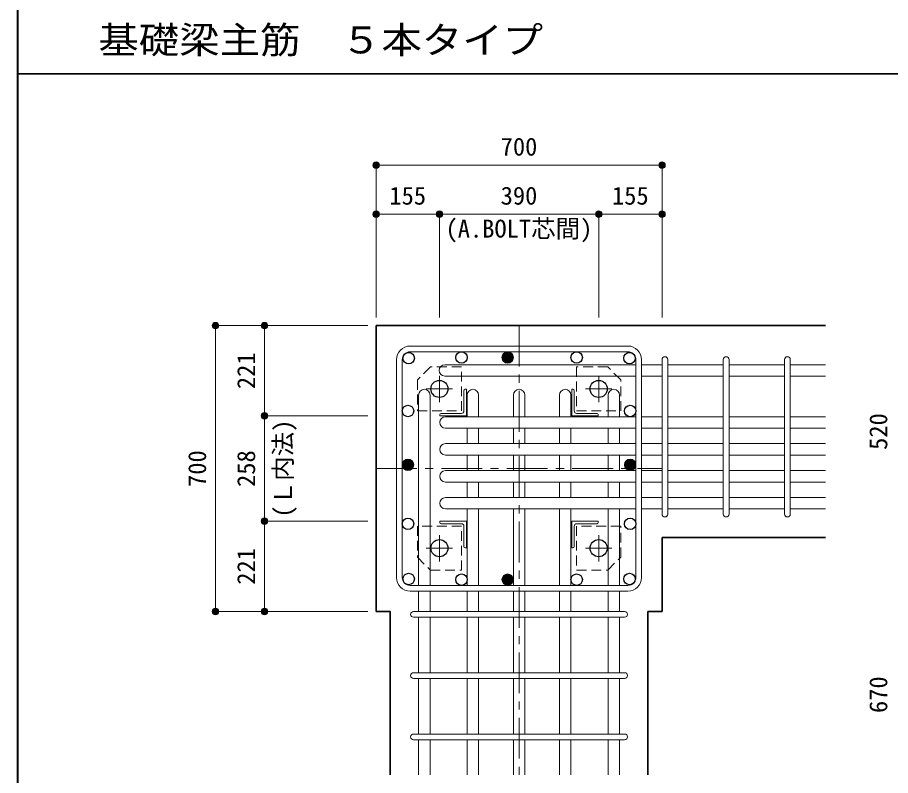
# Model space of a CAD drawing. Units: millimetres at full size, sheet at 1:20; some dimension numbers follow another scale. Extents: x -3982 to 3969, y -2797 to 2801.
# Drawn here: x -3982 to -1844, y -1866 to -10 of the extents above; entities that cross this region are included whole.
import ezdxf
from ezdxf.enums import TextEntityAlignment as Align

# ---------------------------------------------------------------- set-up
doc = ezdxf.new("R2010")
doc.units = ezdxf.units.MM
doc.header["$LTSCALE"] = 20
doc.header["$PDMODE"] = 32
doc.header["$PDSIZE"] = 12
doc.linetypes.add('CHAIN1', pattern=[8, 5, -1, 1, -1])
doc.linetypes.add('DASHED1', pattern=[1.8, 1.2, -0.6])
for name, color, linetype, lineweight in [('6-1_躯体線', 2, 'Continuous', 35), ('6-2_A.Bolt_', 4, 'Continuous', 9), ('6-3_柱型主筋', 4, 'Continuous', 9), ('6-4_フープ', 7, 'Continuous', 18), ('6-5_梁主筋', 7, 'Continuous', 18), ('6-6_S.T.P.', 7, 'Continuous', 18), ('6-7_文字', 7, 'Continuous', 18), ('6-9', 4, 'DASHED1', 9), ('6-D_寸法', 4, 'Continuous', 9), ('F-0_枠', 6, 'Continuous', 40)]:
    doc.layers.add(name, color=color, linetype=linetype, lineweight=lineweight)
doc.styles.add('ＭＳ ゴシック', font='')
doc.styles.get('ＭＳ ゴシック').set_extended_font_data('MS Gothic')

msp = doc.modelspace()

# ---------------------------------------------------------------- linework, layer by layer
at = {"layer": '6-1_躯体線'}
for p, q in [((-2003.87, -764.67), (-3103.87, -764.67)), ((-3103.87, -1464.67), (-3103.87, -764.67)), ((-2003.87, -1283.17), (-2403.87, -1283.17)), ((-2403.87, -1464.67), (-2403.87, -1283.17)), ((-2438.37, -1864.67), (-2438.37, -1464.67)), ((-2403.87, -1464.67), (-2438.37, -1464.67))]:
    msp.add_line(p, q, dxfattribs=at)
msp.add_lwpolyline([(-3069.37, -1864.67), (-3069.37, -1464.67), (-3103.87, -1464.67)], dxfattribs=at)
at = {"layer": '6-2_A.Bolt_', "linetype": 'CHAIN1'}
for p, q in [((-2948.87, -951.87), (-2948.87, -887.37)), ((-2558.87, -951.87), (-2558.87, -887.37)), ((-2916.67, -919.67), (-2981.17, -919.67)), ((-2591.07, -919.67), (-2526.57, -919.67)), ((-2948.87, -1277.47), (-2948.87, -1341.97)), ((-2558.87, -1277.47), (-2558.87, -1341.97)), ((-2916.67, -1309.67), (-2981.17, -1309.67)), ((-2591.07, -1309.67), (-2526.57, -1309.67))]:
    msp.add_line(p, q, dxfattribs=at)
at = {"layer": '6-2_A.Bolt_'}
for p, q in [((-2888.87, -923.67), (-2888.87, -973.67)), ((-2882.87, -920.67), (-2885.87, -920.67)), ((-2882.87, -920.67), (-2882.87, -985.67)), ((-2624.87, -920.67), (-2621.87, -920.67)), ((-2624.87, -920.67), (-2624.87, -985.67)), ((-2618.87, -923.67), (-2618.87, -973.67)), ((-2947.87, -985.67), (-2947.87, -982.67)), ((-2944.87, -979.67), (-2894.87, -979.67)), ((-2562.87, -979.67), (-2612.87, -979.67)), ((-2559.87, -985.67), (-2559.87, -982.67)), ((-2947.87, -985.67), (-2882.87, -985.67)), ((-2559.87, -985.67), (-2624.87, -985.67)), ((-2947.87, -1243.67), (-2882.87, -1243.67)), ((-2947.87, -1243.67), (-2947.87, -1246.67)), ((-2944.87, -1249.67), (-2894.87, -1249.67)), ((-2888.87, -1305.67), (-2888.87, -1255.67)), ((-2882.87, -1308.67), (-2882.87, -1243.67)), ((-2559.87, -1243.67), (-2624.87, -1243.67)), ((-2624.87, -1308.67), (-2624.87, -1243.67)), ((-2618.87, -1305.67), (-2618.87, -1255.67)), ((-2562.87, -1249.67), (-2612.87, -1249.67)), ((-2559.87, -1243.67), (-2559.87, -1246.67)), ((-2882.87, -1308.67), (-2885.87, -1308.67)), ((-2624.87, -1308.67), (-2621.87, -1308.67))]:
    msp.add_line(p, q, dxfattribs=at)
at = {"layer": '6-2_A.Bolt_', "color": 3, "lineweight": 25}
for centre in [(-2948.87, -919.67), (-2558.87, -919.67), (-2948.87, -1309.67), (-2558.87, -1309.67)]:
    msp.add_circle(centre, 21, dxfattribs=at)
at = {"layer": '6-2_A.Bolt_'}
for centre, radius, start, end in [((-2885.87, -923.67), 3, 90, 180), ((-2621.87, -923.67), 3, 0, 90), ((-2944.87, -982.67), 3, 90, 180), ((-2894.87, -973.67), 6, 270, 0), ((-2612.87, -973.67), 6, 180, 270), ((-2562.87, -982.67), 3, 0, 90), ((-2944.87, -1246.67), 3, 180, 270), ((-2894.87, -1255.67), 6, 0, 90), ((-2612.87, -1255.67), 6, 90, 180), ((-2562.87, -1246.67), 3, 270, 0), ((-2885.87, -1305.67), 3, 180, 270), ((-2621.87, -1305.67), 3, 270, 0)]:
    msp.add_arc(centre, radius, start, end, dxfattribs=at)
at = {"layer": '6-3_柱型主筋', "color": 3, "lineweight": 25}
for centre in [(-3024.26, -844.28), (-2894.87, -842.67), (-2612.87, -842.67), (-2483.48, -844.28), (-3025.87, -973.67), (-2481.87, -973.67), (-3025.87, -1249.87), (-2481.87, -1249.87), (-3024.26, -1385.06), (-2894.87, -1386.67), (-2612.87, -1386.67), (-2483.48, -1385.06)]:
    msp.add_circle(centre, 14, dxfattribs=at)
at = {"layer": '6-3_柱型主筋'}
for centre, radius in [((-2781.87, -842.67), 14), ((-2781.87, -842.67), 12.5), ((-2781.87, -842.67), 11), ((-2781.87, -842.67), 9.5), ((-2781.87, -842.67), 8), ((-2781.87, -842.67), 6.5), ((-2781.87, -842.67), 5), ((-2781.87, -842.67), 3.5), ((-2781.87, -842.67), 2), ((-2781.87, -842.67), 0.5), ((-3025.87, -1105.67), 14), ((-3025.87, -1105.67), 12.5), ((-3025.87, -1105.67), 11), ((-3025.87, -1105.67), 9.5), ((-3025.87, -1105.67), 8), ((-3025.87, -1105.67), 6.5), ((-3025.87, -1105.67), 5), ((-3025.87, -1105.67), 3.5), ((-3025.87, -1105.67), 2), ((-3025.87, -1105.67), 0.5), ((-2481.87, -1105.67), 14), ((-2481.87, -1105.67), 12.5), ((-2481.87, -1105.67), 11), ((-2481.87, -1105.67), 9.5), ((-2481.87, -1105.67), 8), ((-2481.87, -1105.67), 6.5), ((-2481.87, -1105.67), 5), ((-2481.87, -1105.67), 3.5), ((-2481.87, -1105.67), 2), ((-2481.87, -1105.67), 0.5), ((-2781.87, -1386.67), 14), ((-2781.87, -1386.67), 12.5), ((-2781.87, -1386.67), 11), ((-2781.87, -1386.67), 9.5), ((-2781.87, -1386.67), 8), ((-2781.87, -1386.67), 6.5), ((-2781.87, -1386.67), 5), ((-2781.87, -1386.67), 3.5), ((-2781.87, -1386.67), 2), ((-2781.87, -1386.67), 0.5)]:
    msp.add_circle(centre, radius, dxfattribs=at)
at = {"layer": '6-4_フープ'}
for p, q in [((-2487.37, -814.67), (-3020.37, -814.67)), ((-2487.37, -828.67), (-3020.37, -828.67)), ((-3053.87, -1381.17), (-3053.87, -848.17)), ((-3039.87, -1381.17), (-3039.87, -848.17)), ((-2467.87, -1381.17), (-2467.87, -848.17)), ((-2453.87, -1381.17), (-2453.87, -848.17)), ((-2487.37, -1400.67), (-3020.37, -1400.67)), ((-2487.37, -1414.67), (-3020.37, -1414.67))]:
    msp.add_line(p, q, dxfattribs=at)
for centre, radius, start, end in [((-3020.37, -848.17), 33.5, 90, 180), ((-3020.37, -848.17), 19.5, 90, 180), ((-2487.37, -848.17), 33.5, 0, 90), ((-2487.37, -848.17), 19.5, 0, 90), ((-3020.37, -1381.17), 33.5, 180, 270), ((-3020.37, -1381.17), 19.5, 180, 270), ((-2487.37, -1381.17), 19.5, 270, 0), ((-2487.37, -1381.17), 33.5, 270, 0)]:
    msp.add_arc(centre, radius, start, end, dxfattribs=at)
at = {"layer": '6-5_梁主筋'}
for p, q in [((-2935.87, -860.31), (-2467.87, -860.31)), ((-2403.87, -860.31), (-2453.87, -860.31)), ((-2253.87, -860.31), (-2389.87, -860.31)), ((-2103.87, -860.31), (-2239.87, -860.31)), ((-2003.87, -860.31), (-2089.87, -860.31)), ((-2935.87, -888.31), (-2467.87, -888.31)), ((-2403.87, -888.31), (-2453.87, -888.31)), ((-2253.87, -888.31), (-2389.87, -888.31)), ((-2103.87, -888.31), (-2239.87, -888.31)), ((-2003.87, -888.31), (-2089.87, -888.31)), ((-2999.87, -934.67), (-2999.87, -1400.67)), ((-2971.87, -934.67), (-2971.87, -1400.67)), ((-2880.87, -934.67), (-2880.87, -987.67)), ((-2852.87, -934.67), (-2852.87, -987.67)), ((-2767.87, -934.67), (-2767.87, -987.67)), ((-2739.87, -934.67), (-2739.87, -987.67)), ((-2654.87, -934.67), (-2654.87, -987.67)), ((-2626.87, -934.67), (-2626.87, -987.67)), ((-2535.87, -934.67), (-2535.87, -987.67)), ((-2507.87, -934.67), (-2507.87, -987.67)), ((-2933.87, -987.67), (-2467.87, -987.67)), ((-2403.87, -987.67), (-2453.87, -987.67)), ((-2253.87, -987.67), (-2389.87, -987.67)), ((-2103.87, -987.67), (-2239.87, -987.67)), ((-2003.87, -987.67), (-2089.87, -987.67)), ((-2933.87, -1015.67), (-2467.87, -1015.67)), ((-2880.87, -1015.67), (-2880.87, -1053.67)), ((-2852.87, -1015.67), (-2852.87, -1053.67)), ((-2767.87, -1015.67), (-2767.87, -1053.67)), ((-2739.87, -1015.67), (-2739.87, -1053.67)), ((-2654.87, -1015.67), (-2654.87, -1053.67)), ((-2626.87, -1015.67), (-2626.87, -1053.67)), ((-2535.87, -1015.67), (-2535.87, -1053.67)), ((-2507.87, -1015.67), (-2507.87, -1053.67)), ((-2403.87, -1015.67), (-2453.87, -1015.67)), ((-2253.87, -1015.67), (-2389.87, -1015.67)), ((-2103.87, -1015.67), (-2239.87, -1015.67)), ((-2003.87, -1015.67), (-2089.87, -1015.67)), ((-2933.87, -1053.67), (-2467.87, -1053.67)), ((-2403.87, -1053.67), (-2453.87, -1053.67)), ((-2253.87, -1053.67), (-2389.87, -1053.67)), ((-2103.87, -1053.67), (-2239.87, -1053.67)), ((-2003.87, -1053.67), (-2089.87, -1053.67)), ((-2933.87, -1081.67), (-2467.87, -1081.67)), ((-2880.87, -1081.67), (-2880.87, -1119.67)), ((-2852.87, -1081.67), (-2852.87, -1119.67)), ((-2767.87, -1081.67), (-2767.87, -1119.67)), ((-2739.87, -1081.67), (-2739.87, -1119.67)), ((-2654.87, -1081.67), (-2654.87, -1119.67)), ((-2626.87, -1081.67), (-2626.87, -1119.67)), ((-2535.87, -1081.67), (-2535.87, -1119.67)), ((-2507.87, -1081.67), (-2507.87, -1119.67)), ((-2403.87, -1081.67), (-2453.87, -1081.67)), ((-2253.87, -1081.67), (-2389.87, -1081.67)), ((-2103.87, -1081.67), (-2239.87, -1081.67)), ((-2003.87, -1081.67), (-2089.87, -1081.67)), ((-2933.87, -1119.67), (-2467.87, -1119.67)), ((-2403.87, -1119.67), (-2453.87, -1119.67)), ((-2253.87, -1119.67), (-2389.87, -1119.67)), ((-2103.87, -1119.67), (-2239.87, -1119.67)), ((-2003.87, -1119.67), (-2089.87, -1119.67)), ((-2933.87, -1147.67), (-2467.87, -1147.67)), ((-2880.87, -1147.67), (-2880.87, -1185.67)), ((-2852.87, -1147.67), (-2852.87, -1185.67)), ((-2767.87, -1147.67), (-2767.87, -1185.67)), ((-2739.87, -1147.67), (-2739.87, -1185.67)), ((-2654.87, -1147.67), (-2654.87, -1185.67)), ((-2626.87, -1147.67), (-2626.87, -1185.67)), ((-2535.87, -1147.67), (-2535.87, -1185.67)), ((-2507.87, -1147.67), (-2507.87, -1185.67)), ((-2403.87, -1147.67), (-2453.87, -1147.67)), ((-2253.87, -1147.67), (-2389.87, -1147.67)), ((-2103.87, -1147.67), (-2239.87, -1147.67)), ((-2003.87, -1147.67), (-2089.87, -1147.67)), ((-2933.87, -1185.67), (-2467.87, -1185.67)), ((-2403.87, -1185.67), (-2453.87, -1185.67)), ((-2253.87, -1185.67), (-2389.87, -1185.67)), ((-2103.87, -1185.67), (-2239.87, -1185.67)), ((-2003.87, -1185.67), (-2089.87, -1185.67)), ((-2933.87, -1213.67), (-2467.87, -1213.67)), ((-2880.87, -1213.67), (-2880.87, -1400.67)), ((-2852.87, -1213.67), (-2852.87, -1400.67)), ((-2767.87, -1213.67), (-2767.87, -1400.67)), ((-2739.87, -1213.67), (-2739.87, -1400.67)), ((-2654.87, -1213.67), (-2654.87, -1400.67)), ((-2626.87, -1213.67), (-2626.87, -1400.67)), ((-2535.87, -1213.67), (-2535.87, -1400.67)), ((-2507.87, -1213.67), (-2507.87, -1400.67)), ((-2403.87, -1213.67), (-2453.87, -1213.67)), ((-2253.87, -1213.67), (-2389.87, -1213.67)), ((-2103.87, -1213.67), (-2239.87, -1213.67)), ((-2003.87, -1213.67), (-2089.87, -1213.67)), ((-2999.87, -1414.67), (-2999.87, -1464.67)), ((-2971.87, -1414.67), (-2971.87, -1464.67)), ((-2880.87, -1414.67), (-2880.87, -1464.67)), ((-2852.87, -1414.67), (-2852.87, -1464.67)), ((-2767.87, -1414.67), (-2767.87, -1464.67)), ((-2739.87, -1414.67), (-2739.87, -1464.67)), ((-2654.87, -1414.67), (-2654.87, -1464.67)), ((-2626.87, -1414.67), (-2626.87, -1464.67)), ((-2535.87, -1414.67), (-2535.87, -1464.67)), ((-2507.87, -1414.67), (-2507.87, -1464.67)), ((-2999.87, -1478.67), (-2999.87, -1614.67)), ((-2971.87, -1478.67), (-2971.87, -1614.67)), ((-2880.87, -1478.67), (-2880.87, -1614.67)), ((-2852.87, -1478.67), (-2852.87, -1614.67)), ((-2767.87, -1478.67), (-2767.87, -1614.67)), ((-2739.87, -1478.67), (-2739.87, -1614.67)), ((-2654.87, -1478.67), (-2654.87, -1614.67)), ((-2626.87, -1478.67), (-2626.87, -1614.67)), ((-2535.87, -1478.67), (-2535.87, -1614.67)), ((-2507.87, -1478.67), (-2507.87, -1614.67)), ((-2999.87, -1628.67), (-2999.87, -1764.67)), ((-2971.87, -1628.67), (-2971.87, -1764.67)), ((-2880.87, -1628.67), (-2880.87, -1764.67)), ((-2852.87, -1628.67), (-2852.87, -1764.67)), ((-2767.87, -1628.67), (-2767.87, -1764.67)), ((-2739.87, -1628.67), (-2739.87, -1764.67)), ((-2654.87, -1628.67), (-2654.87, -1764.67)), ((-2626.87, -1628.67), (-2626.87, -1764.67)), ((-2535.87, -1628.67), (-2535.87, -1764.67)), ((-2507.87, -1628.67), (-2507.87, -1764.67)), ((-2999.87, -1778.67), (-2999.87, -1864.67)), ((-2971.87, -1778.67), (-2971.87, -1864.67)), ((-2880.87, -1778.67), (-2880.87, -1864.67)), ((-2852.87, -1778.67), (-2852.87, -1864.67)), ((-2767.87, -1778.67), (-2767.87, -1864.67)), ((-2739.87, -1778.67), (-2739.87, -1864.67)), ((-2654.87, -1778.67), (-2654.87, -1864.67)), ((-2626.87, -1778.67), (-2626.87, -1864.67)), ((-2535.87, -1778.67), (-2535.87, -1864.67)), ((-2507.87, -1778.67), (-2507.87, -1864.67))]:
    msp.add_line(p, q, dxfattribs=at)
for centre, start, end in [((-2935.87, -874.31), 90, 180), ((-2935.87, -874.31), 180, 270), ((-2985.87, -934.67), 90, 180), ((-2985.87, -934.67), 0, 90), ((-2866.87, -934.67), 90, 180), ((-2866.87, -934.67), 0, 90), ((-2753.87, -934.67), 90, 180), ((-2753.87, -934.67), 0, 90), ((-2640.87, -934.67), 90, 180), ((-2640.87, -934.67), 0, 90), ((-2521.87, -934.67), 90, 180), ((-2521.87, -934.67), 0, 90), ((-2933.87, -1001.67), 90, 180), ((-2933.87, -1001.67), 180, 270), ((-2933.87, -1067.67), 90, 180), ((-2933.87, -1067.67), 180, 270), ((-2933.87, -1133.67), 90, 180), ((-2933.87, -1133.67), 180, 270), ((-2933.87, -1199.67), 90, 180), ((-2933.87, -1199.67), 180, 270)]:
    msp.add_arc(centre, 14, start, end, dxfattribs=at)
at = {"layer": '6-6_S.T.P.'}
for p, q in [((-2403.87, -1226.17), (-2403.87, -848.2)), ((-2403.87, -1226.17), (-2403.87, -848.2)), ((-2403.87, -1226.17), (-2403.87, -848.2)), ((-2403.87, -1226.17), (-2403.87, -848.2)), ((-2389.87, -1226.17), (-2389.87, -848.2)), ((-2389.87, -1226.17), (-2389.87, -848.2)), ((-2389.87, -1226.17), (-2389.87, -848.2)), ((-2389.87, -1226.17), (-2389.87, -848.2)), ((-2253.87, -1226.17), (-2253.87, -848.2)), ((-2239.87, -1226.17), (-2239.87, -848.2)), ((-2103.87, -1226.17), (-2103.87, -848.2)), ((-2089.87, -1226.17), (-2089.87, -848.2)), ((-3012.37, -1464.67), (-2495.76, -1464.67)), ((-3012.37, -1478.67), (-2495.76, -1478.67)), ((-3012.37, -1614.67), (-2495.76, -1614.67)), ((-3012.37, -1628.67), (-2495.76, -1628.67)), ((-3012.37, -1764.67), (-2495.76, -1764.67)), ((-3012.37, -1778.67), (-2495.76, -1778.67))]:
    msp.add_line(p, q, dxfattribs=at)
for centre, start, end in [((-2396.87, -847.81), 0, 180), ((-2396.87, -847.81), 0, 180), ((-2396.87, -847.81), 0, 180), ((-2396.87, -847.81), 0, 180), ((-2246.87, -847.81), 0, 180), ((-2096.87, -847.81), 0, 180), ((-2396.87, -1226.17), 180, 0), ((-2396.87, -1226.17), 180, 0), ((-2396.87, -1226.17), 180, 0), ((-2396.87, -1226.17), 180, 0), ((-2246.87, -1226.17), 180, 0), ((-2096.87, -1226.17), 180, 0), ((-3012.37, -1471.67), 90, 270), ((-3012.37, -1471.67), 90, 270), ((-3012.37, -1471.67), 90, 270), ((-3012.37, -1471.67), 90, 270), ((-2495.37, -1471.67), 270, 90), ((-2495.37, -1471.67), 270, 90), ((-2495.37, -1471.67), 270, 90), ((-2495.37, -1471.67), 270, 90), ((-3012.37, -1621.67), 90, 270), ((-2495.37, -1621.67), 270, 90), ((-3012.37, -1771.67), 90, 270), ((-2495.37, -1771.67), 270, 90)]:
    msp.add_arc(centre, 7, start, end, dxfattribs=at)
at = {"layer": '6-9'}
for points in [[(-3002.87, -973.67), (-2894.87, -973.67), (-2894.87, -865.67), (-2970.87, -865.67), (-3002.87, -897.67)], [(-2536.87, -865.67), (-2612.87, -865.67), (-2612.87, -973.67), (-2504.87, -973.67), (-2504.87, -897.67)], [(-2894.87, -1363.67), (-2894.87, -1255.67), (-3002.87, -1255.67), (-3002.87, -1331.67), (-2970.87, -1363.67)], [(-2504.87, -1255.67), (-2612.87, -1255.67), (-2612.87, -1363.67), (-2536.87, -1363.67), (-2504.87, -1331.67)]]:
    msp.add_lwpolyline(points, close=True, dxfattribs=at)
at = {"layer": '6-D_寸法'}
for p, q in [((-3103.87, -371.65), (-2403.87, -371.65)), ((-2403.87, -371.65), (-2403.87, -491.65)), ((-2948.87, -491.65), (-2948.87, -744.67)), ((-2558.87, -491.65), (-2558.87, -744.67)), ((-2558.87, -491.65), (-2403.87, -491.65)), ((-2403.87, -491.65), (-2403.87, -744.67)), ((-3496.89, -764.67), (-3376.89, -764.67)), ((-3496.89, -764.67), (-3496.89, -1464.67)), ((-3376.89, -764.67), (-3123.87, -764.67)), ((-3376.89, -764.67), (-3376.89, -985.67)), ((-3376.89, -985.67), (-3123.87, -985.67)), ((-3376.89, -985.67), (-3376.89, -1243.67)), ((-3376.89, -1243.67), (-3123.87, -1243.67)), ((-3376.89, -1243.67), (-3376.89, -1464.67))]:
    msp.add_line(p, q, dxfattribs=at)
at = {"layer": '6-D_寸法', "linetype": 'CHAIN1'}
for p, q in [((-2753.87, -764.67), (-2753.87, -1864.67)), ((-3103.87, -1114.67), (-2403.87, -1114.67))]:
    msp.add_line(p, q, dxfattribs=at)
at = {"layer": '6-D_寸法'}
for points in [[(-3103.87, -371.65), (-3103.87, -491.65), (-3103.87, -744.67)], [(-3103.87, -491.65), (-2948.87, -491.65), (-2558.87, -491.65)], [(-3496.89, -1464.67), (-3376.89, -1464.67), (-3123.87, -1464.67)]]:
    msp.add_lwpolyline(points, dxfattribs=at)
for centre, radius in [((-3103.87, -371.65), 8), ((-3103.87, -371.65), 7.2), ((-3103.87, -371.65), 6.4), ((-3103.87, -371.65), 5.6), ((-3103.87, -371.65), 4.8), ((-3103.87, -371.65), 4), ((-3103.87, -371.65), 3.2), ((-3103.87, -371.65), 2.4), ((-3103.87, -371.65), 1.6), ((-3103.87, -371.65), 0.8), ((-2403.87, -371.65), 8), ((-2403.87, -371.65), 7.2), ((-2403.87, -371.65), 6.4), ((-2403.87, -371.65), 5.6), ((-2403.87, -371.65), 4.8), ((-2403.87, -371.65), 4), ((-2403.87, -371.65), 3.2), ((-2403.87, -371.65), 2.4), ((-2403.87, -371.65), 1.6), ((-2403.87, -371.65), 0.8), ((-3103.87, -491.65), 8), ((-3103.87, -491.65), 7.2), ((-3103.87, -491.65), 6.4), ((-3103.87, -491.65), 5.6), ((-3103.87, -491.65), 4.8), ((-3103.87, -491.65), 4), ((-3103.87, -491.65), 3.2), ((-3103.87, -491.65), 2.4), ((-3103.87, -491.65), 1.6), ((-3103.87, -491.65), 0.8), ((-2948.87, -491.65), 8), ((-2948.87, -491.65), 7.2), ((-2948.87, -491.65), 6.4), ((-2948.87, -491.65), 5.6), ((-2948.87, -491.65), 4.8), ((-2948.87, -491.65), 4), ((-2948.87, -491.65), 3.2), ((-2948.87, -491.65), 2.4), ((-2948.87, -491.65), 1.6), ((-2948.87, -491.65), 0.8), ((-2558.87, -491.65), 8), ((-2558.87, -491.65), 7.2), ((-2558.87, -491.65), 6.4), ((-2558.87, -491.65), 5.6), ((-2558.87, -491.65), 4.8), ((-2558.87, -491.65), 4), ((-2558.87, -491.65), 3.2), ((-2558.87, -491.65), 2.4), ((-2558.87, -491.65), 1.6), ((-2558.87, -491.65), 0.8), ((-2403.87, -491.65), 8), ((-2403.87, -491.65), 7.2), ((-2403.87, -491.65), 6.4), ((-2403.87, -491.65), 5.6), ((-2403.87, -491.65), 4.8), ((-2403.87, -491.65), 4), ((-2403.87, -491.65), 3.2), ((-2403.87, -491.65), 2.4), ((-2403.87, -491.65), 1.6), ((-2403.87, -491.65), 0.8), ((-3496.89, -764.67), 8), ((-3496.89, -764.67), 7.2), ((-3496.89, -764.67), 6.4), ((-3496.89, -764.67), 5.6), ((-3496.89, -764.67), 4.8), ((-3496.89, -764.67), 4), ((-3496.89, -764.67), 3.2), ((-3496.89, -764.67), 2.4), ((-3496.89, -764.67), 1.6), ((-3496.89, -764.67), 0.8), ((-3376.89, -764.67), 8), ((-3376.89, -764.67), 7.2), ((-3376.89, -764.67), 6.4), ((-3376.89, -764.67), 5.6), ((-3376.89, -764.67), 4.8), ((-3376.89, -764.67), 4), ((-3376.89, -764.67), 3.2), ((-3376.89, -764.67), 2.4), ((-3376.89, -764.67), 1.6), ((-3376.89, -764.67), 0.8), ((-3376.89, -985.67), 8), ((-3376.89, -985.67), 7.2), ((-3376.89, -985.67), 6.4), ((-3376.89, -985.67), 5.6), ((-3376.89, -985.67), 4.8), ((-3376.89, -985.67), 4), ((-3376.89, -985.67), 3.2), ((-3376.89, -985.67), 2.4), ((-3376.89, -985.67), 1.6), ((-3376.89, -985.67), 0.8), ((-3376.89, -1243.67), 8), ((-3376.89, -1243.67), 7.2), ((-3376.89, -1243.67), 6.4), ((-3376.89, -1243.67), 5.6), ((-3376.89, -1243.67), 4.8), ((-3376.89, -1243.67), 4), ((-3376.89, -1243.67), 3.2), ((-3376.89, -1243.67), 2.4), ((-3376.89, -1243.67), 1.6), ((-3376.89, -1243.67), 0.8), ((-3496.89, -1464.67), 8), ((-3496.89, -1464.67), 7.2), ((-3496.89, -1464.67), 6.4), ((-3496.89, -1464.67), 5.6), ((-3496.89, -1464.67), 4.8), ((-3496.89, -1464.67), 4), ((-3496.89, -1464.67), 3.2), ((-3496.89, -1464.67), 2.4), ((-3496.89, -1464.67), 1.6), ((-3496.89, -1464.67), 0.8), ((-3376.89, -1464.67), 8), ((-3376.89, -1464.67), 7.2), ((-3376.89, -1464.67), 6.4), ((-3376.89, -1464.67), 5.6), ((-3376.89, -1464.67), 4.8), ((-3376.89, -1464.67), 4), ((-3376.89, -1464.67), 3.2), ((-3376.89, -1464.67), 2.4), ((-3376.89, -1464.67), 1.6), ((-3376.89, -1464.67), 0.8)]:
    msp.add_circle(centre, radius, dxfattribs=at)
at = {"layer": '6-D_寸法', "color": 7}
for p in [(-3103.87, -371.65), (-2403.87, -371.65), (-3103.87, -491.65), (-2948.87, -491.65), (-2558.87, -491.65), (-2403.87, -491.65), (-3496.89, -764.67), (-3376.89, -764.67), (-3376.89, -985.67), (-3376.89, -1243.67), (-3496.89, -1464.67), (-3376.89, -1464.67)]:
    msp.add_point(p, dxfattribs=at)
at = {"layer": 'F-0_枠'}
msp.add_line((-3981.92, 2800.77), (-3981.92, -2796.83), dxfattribs=at)
at = {"layer": 'F-0_枠', "color": 2, "lineweight": 35}
msp.add_line((-3981.92, -148.03), (2482.4, -148.03), dxfattribs=at)

# ---------------------------------------------------------------- texts
at = {"layer": '6-7_文字', "color": 2, "style": 'ＭＳ ゴシック', "width": 1.1}
msp.add_text('\u3000\u3000基礎梁主筋\u3000５本タイプ', height=65.98, dxfattribs=at).set_placement((-3981.92, -118.03), align=Align.BOTTOM_LEFT)
at = {"layer": '6-D_寸法', "style": 'ＭＳ ゴシック'}
for s, p in [('700', (-2798.87, -361.65)), ('155', (-3071.37, -481.65)), ('390', (-2798.87, -481.65)), ('155', (-2526.37, -481.65)), ('(A.BOLT芯間)', (-2933.87, -562.38))]:
    msp.add_text(s, height=43.99, dxfattribs=at).set_placement(p, align=Align.BOTTOM_LEFT)
for s, p in [('221', (-3386.89, -920.17)), ('520', (-1839.2, -1068.92)), ('(Ｌ内法)', (-3296.68, -1234.67)), ('700', (-3506.89, -1159.67)), ('258', (-3386.89, -1159.67)), ('221', (-3386.89, -1399.17)), ('670', (-1839.2, -1713.19))]:
    msp.add_text(s, height=43.99, rotation=90, dxfattribs=at).set_placement(p, align=Align.BOTTOM_LEFT)

doc.saveas('drawing.dxf')
